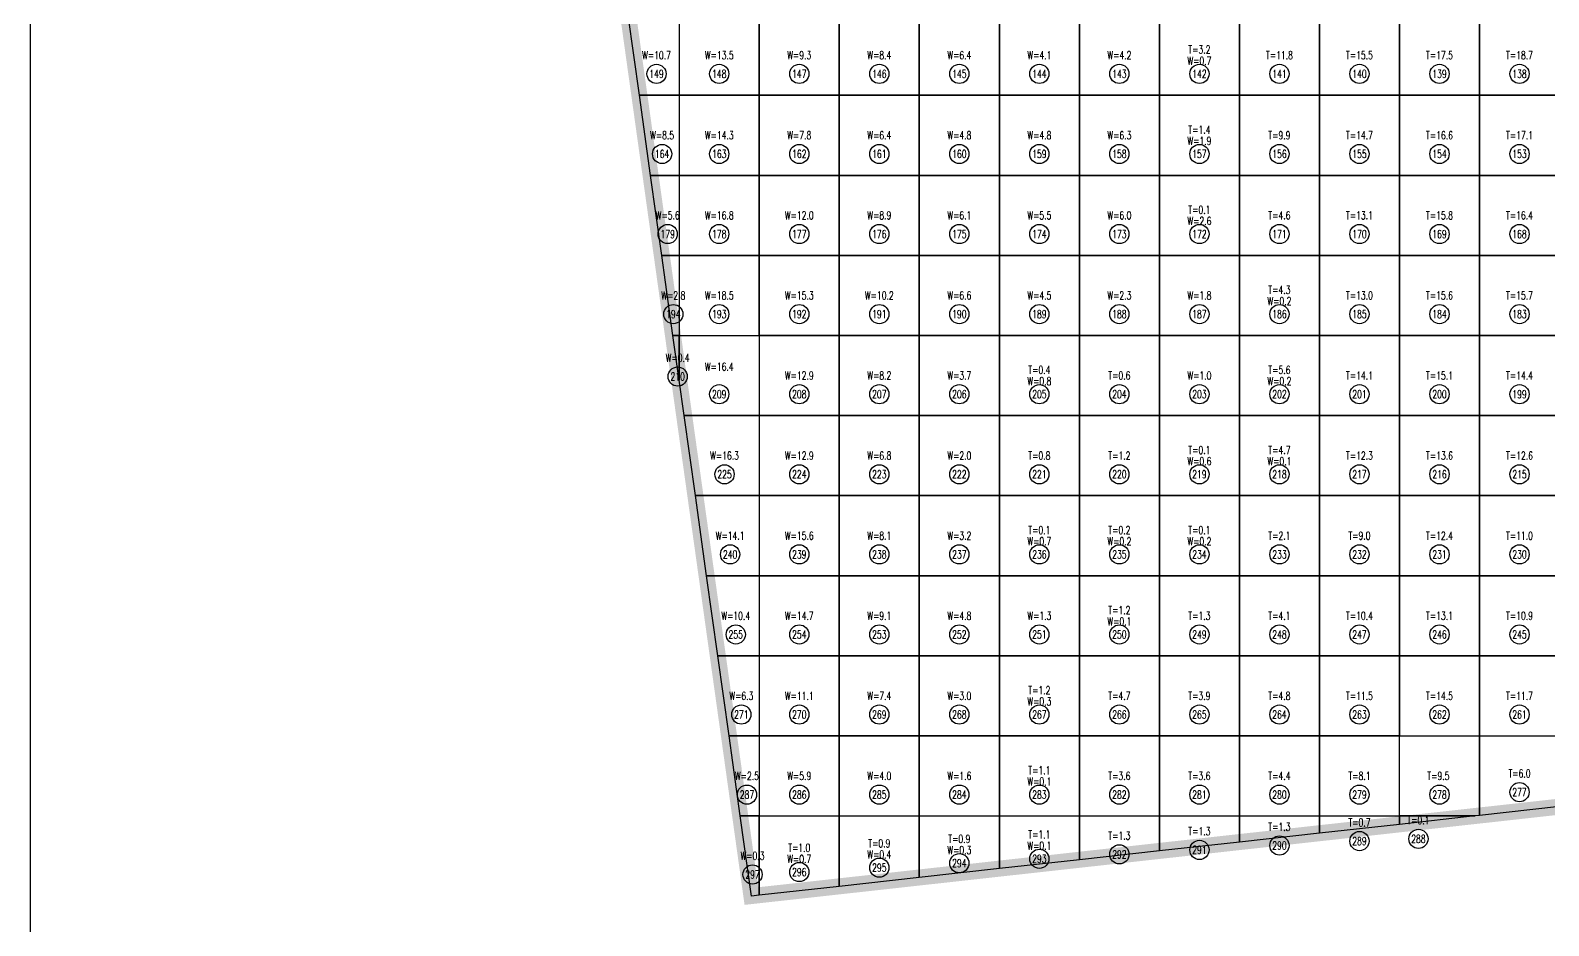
# Model space of a CAD drawing. Extents: x 4283 to 40403, y 1134 to 1764.
# Drawn here: x 15422 to 15508.2, y 1575.3 to 1626.1 of the extents above; entities that cross this region are included whole.
import ezdxf
from ezdxf.enums import TextEntityAlignment as Align

# ---------------------------------------------------------------- set-up
doc = ezdxf.new("R2010")
doc.units = 0
for name, color, linetype in [('tdz_17-3方格网', 2, 'Continuous'), ('tdz_17-3方格网计算', 7, 'Continuous'), ('tdz_土方计算图', 7, 'Continuous'), ('tdz_格田', 6, 'Continuous')]:
    doc.layers.add(name, color=color, linetype=linetype)
doc.styles.add('GLandNum', font='txt_____.ttf', dxfattribs={"width": 0.7, "height": 0.5})

msp = doc.modelspace()

# ---------------------------------------------------------------- linework, layer by layer
at = {"layer": 'tdz_17-3方格网', "linetype": 'Continuous'}
for points in [[(15455.945, 1626.946, 3090.914), (15458.846, 1626.946, 3090.618), (15458.846, 1622.401, 3090.871), (15456.582, 1622.401, 3090.918)], [(15458.846, 1626.946, 3090.618), (15458.846, 1622.401, 3090.871), (15463.391, 1622.401, 3090.26), (15463.391, 1626.946, 3090.387)], [(15463.391, 1626.946, 3090.387), (15463.391, 1622.401, 3090.26), (15467.937, 1622.401, 3090.045), (15467.937, 1626.946, 3090.14)], [(15467.937, 1626.946, 3090.14), (15467.937, 1622.401, 3090.045), (15472.482, 1622.401, 3089.785), (15472.482, 1626.946, 3090.035)], [(15472.482, 1626.946, 3090.035), (15472.482, 1622.401, 3089.785), (15477.028, 1622.401, 3089.574), (15477.028, 1626.946, 3089.621)], [(15477.028, 1626.946, 3089.621), (15477.028, 1622.401, 3089.574), (15481.573, 1622.401, 3089.466), (15481.573, 1626.946, 3089.319)], [(15481.573, 1626.946, 3089.319), (15481.573, 1622.401, 3089.466), (15486.119, 1622.401, 3089.359), (15486.119, 1626.946, 3089.154)], [(15486.119, 1626.946, 3089.154), (15486.119, 1622.401, 3089.359), (15490.664, 1622.401, 3088.562), (15490.664, 1626.946, 3088.587)], [(15490.664, 1626.946, 3088.587), (15490.664, 1622.401, 3088.562), (15495.21, 1622.401, 3088.232), (15495.21, 1626.946, 3088.202)], [(15495.21, 1626.946, 3088.202), (15495.21, 1622.401, 3088.232), (15499.755, 1622.401, 3087.974), (15499.755, 1626.946, 3087.942)], [(15499.755, 1626.946, 3087.942), (15499.755, 1622.401, 3087.974), (15504.301, 1622.401, 3087.759), (15504.301, 1626.946, 3087.688)], [(15504.301, 1626.946, 3087.688), (15504.301, 1622.401, 3087.759), (15508.846, 1622.401, 3087.583), (15508.846, 1626.946, 3087.458)], [(15456.582, 1622.401, 3090.918), (15458.846, 1622.401, 3090.871), (15458.846, 1617.855, 3090.915), (15457.218, 1617.855, 3090.923)], [(15458.846, 1622.401, 3090.871), (15458.846, 1617.855, 3090.915), (15463.391, 1617.855, 3090.341), (15463.391, 1622.401, 3090.26)], [(15463.391, 1622.401, 3090.26), (15463.391, 1617.855, 3090.341), (15467.937, 1617.855, 3090.104), (15467.937, 1622.401, 3090.045)], [(15467.937, 1622.401, 3090.045), (15467.937, 1617.855, 3090.104), (15472.482, 1617.855, 3089.911), (15472.482, 1622.401, 3089.785)], [(15472.482, 1622.401, 3089.785), (15472.482, 1617.855, 3089.911), (15477.028, 1617.855, 3089.639), (15477.028, 1622.401, 3089.574)], [(15477.028, 1622.401, 3089.574), (15477.028, 1617.855, 3089.639), (15481.573, 1617.855, 3089.532), (15481.573, 1622.401, 3089.466)], [(15481.573, 1622.401, 3089.466), (15481.573, 1617.855, 3089.532), (15486.119, 1617.855, 3089.384), (15486.119, 1622.401, 3089.359)], [(15486.119, 1622.401, 3089.359), (15486.119, 1617.855, 3089.384), (15490.664, 1617.855, 3088.857), (15490.664, 1622.401, 3088.562)], [(15490.664, 1622.401, 3088.562), (15490.664, 1617.855, 3088.857), (15495.21, 1617.855, 3088.342), (15495.21, 1622.401, 3088.232)], [(15495.21, 1622.401, 3088.232), (15495.21, 1617.855, 3088.342), (15499.755, 1617.855, 3088.045), (15499.755, 1622.401, 3087.974)], [(15499.755, 1622.401, 3087.974), (15499.755, 1617.855, 3088.045), (15504.301, 1617.855, 3087.85), (15504.301, 1622.401, 3087.759)], [(15504.301, 1622.401, 3087.759), (15504.301, 1617.855, 3087.85), (15508.846, 1617.855, 3087.655), (15508.846, 1622.401, 3087.583)], [(15457.218, 1617.855, 3090.923), (15458.846, 1617.855, 3090.915), (15458.846, 1613.31, 3090.925), (15457.854, 1613.31, 3090.926)], [(15458.846, 1617.855, 3090.915), (15458.846, 1613.31, 3090.925), (15463.391, 1613.31, 3090.695), (15463.391, 1617.855, 3090.341)], [(15463.391, 1617.855, 3090.341), (15463.391, 1613.31, 3090.695), (15467.937, 1613.31, 3090.343), (15467.937, 1617.855, 3090.104)], [(15467.937, 1617.855, 3090.104), (15467.937, 1613.31, 3090.343), (15472.482, 1613.31, 3089.983), (15472.482, 1617.855, 3089.911)], [(15472.482, 1617.855, 3089.911), (15472.482, 1613.31, 3089.983), (15477.028, 1613.31, 3089.704), (15477.028, 1617.855, 3089.639)], [(15477.028, 1617.855, 3089.639), (15477.028, 1613.31, 3089.704), (15481.573, 1613.31, 3089.58), (15481.573, 1617.855, 3089.532)], [(15481.573, 1617.855, 3089.532), (15481.573, 1613.31, 3089.58), (15486.119, 1613.31, 3089.325), (15486.119, 1617.855, 3089.384)], [(15486.119, 1617.855, 3089.384), (15486.119, 1613.31, 3089.325), (15490.664, 1613.31, 3089.092), (15490.664, 1617.855, 3088.857)], [(15490.664, 1617.855, 3088.857), (15490.664, 1613.31, 3089.092), (15495.21, 1613.31, 3088.484), (15495.21, 1617.855, 3088.342)], [(15495.21, 1617.855, 3088.342), (15495.21, 1613.31, 3088.484), (15499.755, 1613.31, 3088.082), (15499.755, 1617.855, 3088.045)], [(15499.755, 1617.855, 3088.045), (15499.755, 1613.31, 3088.082), (15504.301, 1613.31, 3087.885), (15504.301, 1617.855, 3087.85)], [(15504.301, 1617.855, 3087.85), (15504.301, 1613.31, 3087.885), (15508.846, 1613.31, 3087.702), (15508.846, 1617.855, 3087.655)], [(15457.854, 1613.31, 3090.926), (15458.846, 1613.31, 3090.925), (15458.846, 1608.764, 3090.931), (15458.491, 1608.764, 3090.931)], [(15458.846, 1613.31, 3090.925), (15458.846, 1608.764, 3090.931), (15463.391, 1608.764, 3090.715), (15463.391, 1613.31, 3090.695)], [(15463.391, 1613.31, 3090.695), (15463.391, 1608.764, 3090.715), (15467.937, 1608.764, 3090.352), (15467.937, 1613.31, 3090.343)], [(15467.937, 1613.31, 3090.343), (15467.937, 1608.764, 3090.352), (15472.482, 1608.764, 3089.989), (15472.482, 1613.31, 3089.983)], [(15472.482, 1613.31, 3089.983), (15472.482, 1608.764, 3089.989), (15477.028, 1608.764, 3089.757), (15477.028, 1613.31, 3089.704)], [(15477.028, 1613.31, 3089.704), (15477.028, 1608.764, 3089.757), (15481.573, 1608.764, 3089.391), (15481.573, 1613.31, 3089.58)], [(15481.573, 1613.31, 3089.58), (15481.573, 1608.764, 3089.391), (15486.119, 1608.764, 3089.197), (15486.119, 1613.31, 3089.325)], [(15486.119, 1613.31, 3089.325), (15486.119, 1608.764, 3089.197), (15490.664, 1608.764, 3089.106), (15490.664, 1613.31, 3089.092)], [(15490.664, 1613.31, 3089.092), (15490.664, 1608.764, 3089.106), (15495.21, 1608.764, 3088.421), (15495.21, 1613.31, 3088.484)], [(15495.21, 1613.31, 3088.484), (15495.21, 1608.764, 3088.421), (15499.755, 1608.764, 3088.122), (15499.755, 1613.31, 3088.082)], [(15499.755, 1613.31, 3088.082), (15499.755, 1608.764, 3088.122), (15504.301, 1608.764, 3087.938), (15504.301, 1613.31, 3087.885)], [(15504.301, 1613.31, 3087.885), (15504.301, 1608.764, 3087.938), (15508.846, 1608.764, 3087.789), (15508.846, 1613.31, 3087.702)], [(15458.491, 1608.764, 3090.931), (15458.846, 1608.764, 3090.931), (15458.846, 1606.227, 3090.934)], [(15458.846, 1606.227, 3090.934), (15458.846, 1608.764, 3090.931), (15463.391, 1608.764, 3090.715), (15463.391, 1604.219, 3090.605), (15459.127, 1604.219, 3090.935)], [(15463.391, 1608.764, 3090.715), (15463.391, 1604.219, 3090.605), (15467.937, 1604.219, 3090.202), (15467.937, 1608.764, 3090.352)], [(15467.937, 1608.764, 3090.352), (15467.937, 1604.219, 3090.202), (15472.482, 1604.219, 3089.965), (15472.482, 1608.764, 3089.989)], [(15472.482, 1608.764, 3089.989), (15472.482, 1604.219, 3089.965), (15477.028, 1604.219, 3089.557), (15477.028, 1608.764, 3089.757)], [(15477.028, 1608.764, 3089.757), (15477.028, 1604.219, 3089.557), (15481.573, 1604.219, 3089.305), (15481.573, 1608.764, 3089.391)], [(15481.573, 1608.764, 3089.391), (15481.573, 1604.219, 3089.305), (15486.119, 1604.219, 3089.219), (15486.119, 1608.764, 3089.197)], [(15486.119, 1608.764, 3089.197), (15486.119, 1604.219, 3089.219), (15490.664, 1604.219, 3089.139), (15490.664, 1608.764, 3089.106)], [(15490.664, 1608.764, 3089.106), (15490.664, 1604.219, 3089.139), (15495.21, 1604.219, 3088.359), (15495.21, 1608.764, 3088.421)], [(15495.21, 1608.764, 3088.421), (15495.21, 1604.219, 3088.359), (15499.755, 1604.219, 3088.175), (15499.755, 1608.764, 3088.122)], [(15499.755, 1608.764, 3088.122), (15499.755, 1604.219, 3088.175), (15504.301, 1604.219, 3088.005), (15504.301, 1608.764, 3087.938)], [(15504.301, 1608.764, 3087.938), (15504.301, 1604.219, 3088.005), (15508.846, 1604.219, 3087.902), (15508.846, 1608.764, 3087.789)], [(15459.127, 1604.219, 3090.935), (15463.391, 1604.219, 3090.605), (15463.391, 1599.674, 3090.868), (15459.763, 1599.674, 3090.929)], [(15463.391, 1604.219, 3090.605), (15463.391, 1599.674, 3090.868), (15467.937, 1599.674, 3090.333), (15467.937, 1604.219, 3090.202)], [(15467.937, 1604.219, 3090.202), (15467.937, 1599.674, 3090.333), (15472.482, 1599.674, 3089.931), (15472.482, 1604.219, 3089.965)], [(15472.482, 1604.219, 3089.965), (15472.482, 1599.674, 3089.931), (15477.028, 1599.674, 3089.643), (15477.028, 1604.219, 3089.557)], [(15477.028, 1604.219, 3089.557), (15477.028, 1599.674, 3089.643), (15481.573, 1599.674, 3089.403), (15481.573, 1604.219, 3089.305)], [(15481.573, 1604.219, 3089.305), (15481.573, 1599.674, 3089.403), (15486.119, 1599.674, 3089.243), (15486.119, 1604.219, 3089.219)], [(15486.119, 1604.219, 3089.219), (15486.119, 1599.674, 3089.243), (15490.664, 1599.674, 3089.129), (15490.664, 1604.219, 3089.139)], [(15490.664, 1604.219, 3089.139), (15490.664, 1599.674, 3089.129), (15495.21, 1599.674, 3088.657), (15495.21, 1604.219, 3088.359)], [(15495.21, 1604.219, 3088.359), (15495.21, 1599.674, 3088.657), (15499.755, 1599.674, 3088.284), (15499.755, 1604.219, 3088.175)], [(15499.755, 1604.219, 3088.175), (15499.755, 1599.674, 3088.284), (15504.301, 1599.674, 3088.117), (15504.301, 1604.219, 3088.005)], [(15504.301, 1604.219, 3088.005), (15504.301, 1599.674, 3088.117), (15508.846, 1599.674, 3088.014), (15508.846, 1604.219, 3087.902)], [(15459.763, 1599.674, 3090.929), (15463.391, 1599.674, 3090.868), (15463.391, 1595.128, 3090.873), (15460.4, 1595.128, 3090.92)], [(15463.391, 1599.674, 3090.868), (15463.391, 1595.128, 3090.873), (15467.937, 1595.128, 3090.462), (15467.937, 1599.674, 3090.333)], [(15467.937, 1599.674, 3090.333), (15467.937, 1595.128, 3090.462), (15472.482, 1595.128, 3090.024), (15472.482, 1599.674, 3089.931)], [(15472.482, 1599.674, 3089.931), (15472.482, 1595.128, 3090.024), (15477.028, 1595.128, 3089.746), (15477.028, 1599.674, 3089.643)], [(15477.028, 1599.674, 3089.643), (15477.028, 1595.128, 3089.746), (15481.573, 1595.128, 3089.499), (15481.573, 1599.674, 3089.403)], [(15481.573, 1599.674, 3089.403), (15481.573, 1595.128, 3089.499), (15486.119, 1595.128, 3089.339), (15486.119, 1599.674, 3089.243)], [(15486.119, 1599.674, 3089.243), (15486.119, 1595.128, 3089.339), (15490.664, 1595.128, 3089.124), (15490.664, 1599.674, 3089.129)], [(15490.664, 1599.674, 3089.129), (15490.664, 1595.128, 3089.124), (15495.21, 1595.128, 3088.813), (15495.21, 1599.674, 3088.657)], [(15495.21, 1599.674, 3088.657), (15495.21, 1595.128, 3088.813), (15499.755, 1595.128, 3088.336), (15499.755, 1599.674, 3088.284)], [(15499.755, 1599.674, 3088.284), (15499.755, 1595.128, 3088.336), (15504.301, 1595.128, 3088.154), (15504.301, 1599.674, 3088.117)], [(15504.301, 1599.674, 3088.117), (15504.301, 1595.128, 3088.154), (15508.846, 1595.128, 3088.113), (15508.846, 1599.674, 3088.014)], [(15460.4, 1595.128, 3090.92), (15463.391, 1595.128, 3090.873), (15463.391, 1590.583, 3090.778), (15461.036, 1590.583, 3090.91)], [(15463.391, 1595.128, 3090.873), (15463.391, 1590.583, 3090.778), (15467.937, 1590.583, 3090.421), (15467.937, 1595.128, 3090.462)], [(15467.937, 1595.128, 3090.462), (15467.937, 1590.583, 3090.421), (15472.482, 1590.583, 3090.12), (15472.482, 1595.128, 3090.024)], [(15472.482, 1595.128, 3090.024), (15472.482, 1590.583, 3090.12), (15477.028, 1590.583, 3089.81), (15477.028, 1595.128, 3089.746)], [(15477.028, 1595.128, 3089.746), (15477.028, 1590.583, 3089.81), (15481.573, 1590.583, 3089.463), (15481.573, 1595.128, 3089.499)], [(15481.573, 1595.128, 3089.499), (15481.573, 1590.583, 3089.463), (15486.119, 1590.583, 3089.142), (15486.119, 1595.128, 3089.339)], [(15486.119, 1595.128, 3089.339), (15486.119, 1590.583, 3089.142), (15490.664, 1590.583, 3089.099), (15490.664, 1595.128, 3089.124)], [(15490.664, 1595.128, 3089.124), (15490.664, 1590.583, 3089.099), (15495.21, 1590.583, 3088.593), (15495.21, 1595.128, 3088.813)], [(15495.21, 1595.128, 3088.813), (15495.21, 1590.583, 3088.593), (15499.755, 1590.583, 3088.273), (15499.755, 1595.128, 3088.336)], [(15499.755, 1595.128, 3088.336), (15499.755, 1590.583, 3088.273), (15504.301, 1590.583, 3088.158), (15504.301, 1595.128, 3088.154)], [(15504.301, 1595.128, 3088.154), (15504.301, 1590.583, 3088.158), (15508.846, 1590.583, 3088.117), (15508.846, 1595.128, 3088.113)], [(15461.036, 1590.583, 3090.91), (15463.391, 1590.583, 3090.778), (15463.391, 1586.037, 3090.621), (15461.673, 1586.037, 3090.706)], [(15463.391, 1590.583, 3090.778), (15463.391, 1586.037, 3090.621), (15467.937, 1586.037, 3090.324), (15467.937, 1590.583, 3090.421)], [(15467.937, 1590.583, 3090.421), (15467.937, 1586.037, 3090.324), (15472.482, 1586.037, 3090.052), (15472.482, 1590.583, 3090.12)], [(15472.482, 1590.583, 3090.12), (15472.482, 1586.037, 3090.052), (15477.028, 1586.037, 3089.669), (15477.028, 1590.583, 3089.81)], [(15477.028, 1590.583, 3089.81), (15477.028, 1586.037, 3089.669), (15481.573, 1586.037, 3089.325), (15481.573, 1590.583, 3089.463)], [(15481.573, 1590.583, 3089.463), (15481.573, 1586.037, 3089.325), (15486.119, 1586.037, 3089.139), (15486.119, 1590.583, 3089.142)], [(15486.119, 1590.583, 3089.142), (15486.119, 1586.037, 3089.139), (15490.664, 1586.037, 3089.096), (15490.664, 1590.583, 3089.099)], [(15490.664, 1590.583, 3089.099), (15490.664, 1586.037, 3089.096), (15495.21, 1586.037, 3088.859), (15495.21, 1590.583, 3088.593)], [(15495.21, 1590.583, 3088.593), (15495.21, 1586.037, 3088.859), (15499.755, 1586.037, 3088.256), (15499.755, 1590.583, 3088.273)], [(15499.755, 1590.583, 3088.273), (15499.755, 1586.037, 3088.256), (15504.301, 1586.037, 3088.16), (15504.301, 1590.583, 3088.158)], [(15504.301, 1590.583, 3088.158), (15504.301, 1586.037, 3088.16), (15508.846, 1586.037, 3088.119), (15508.846, 1590.583, 3088.117)], [(15461.673, 1586.037, 3090.706), (15463.391, 1586.037, 3090.621), (15463.391, 1581.492, 3090.415), (15462.309, 1581.492, 3090.473)], [(15463.391, 1586.037, 3090.621), (15463.391, 1581.492, 3090.415), (15467.937, 1581.492, 3090.17), (15467.937, 1586.037, 3090.324)], [(15467.937, 1586.037, 3090.324), (15467.937, 1581.492, 3090.17), (15472.482, 1581.492, 3090.007), (15472.482, 1586.037, 3090.052)], [(15472.482, 1586.037, 3090.052), (15472.482, 1581.492, 3090.007), (15477.028, 1581.492, 3089.801), (15477.028, 1586.037, 3089.669)], [(15477.028, 1586.037, 3089.669), (15477.028, 1581.492, 3089.801), (15481.573, 1581.492, 3089.567), (15481.573, 1586.037, 3089.325)], [(15481.573, 1586.037, 3089.325), (15481.573, 1581.492, 3089.567), (15486.119, 1581.492, 3089.328), (15486.119, 1586.037, 3089.139)], [(15486.119, 1586.037, 3089.139), (15486.119, 1581.492, 3089.328), (15490.664, 1581.492, 3089.099), (15490.664, 1586.037, 3089.096)], [(15490.664, 1586.037, 3089.096), (15490.664, 1581.492, 3089.099), (15495.21, 1581.492, 3088.783), (15495.21, 1586.037, 3088.859)], [(15495.21, 1586.037, 3088.859), (15495.21, 1581.492, 3088.783), (15499.755, 1581.492, 3088.712), (15499.755, 1586.037, 3088.256)], [(15504.059, 1581.492, 3088.708), (15499.755, 1581.492, 3088.712), (15499.755, 1586.037, 3088.256), (15504.301, 1586.037, 3088.16), (15504.301, 1581.518, 3088.7)], [(15504.301, 1581.518, 3088.7), (15504.301, 1586.037, 3088.16), (15508.846, 1586.037, 3088.119), (15508.846, 1582.021, 3088.56)], [(15462.309, 1581.492, 3090.473), (15463.391, 1581.492, 3090.415), (15463.391, 1576.996, 3090.22), (15462.945, 1576.946, 3090.238)], [(15463.391, 1576.996, 3090.22), (15463.391, 1581.492, 3090.415), (15467.937, 1581.492, 3090.17), (15467.937, 1577.498, 3090.039)], [(15467.937, 1577.498, 3090.039), (15467.937, 1581.492, 3090.17), (15472.482, 1581.492, 3090.007), (15472.482, 1578.001, 3089.857)], [(15472.482, 1578.001, 3089.857), (15472.482, 1581.492, 3090.007), (15477.028, 1581.492, 3089.801), (15477.028, 1578.503, 3089.676)], [(15477.028, 1578.503, 3089.676), (15477.028, 1581.492, 3089.801), (15481.573, 1581.492, 3089.567), (15481.573, 1579.006, 3089.495)], [(15481.573, 1579.006, 3089.495), (15481.573, 1581.492, 3089.567), (15486.119, 1581.492, 3089.328), (15486.119, 1579.508, 3089.314)], [(15486.119, 1579.508, 3089.314), (15486.119, 1581.492, 3089.328), (15490.664, 1581.492, 3089.099), (15490.664, 1580.011, 3089.132)], [(15490.664, 1580.011, 3089.132), (15490.664, 1581.492, 3089.099), (15495.21, 1581.492, 3088.783), (15495.21, 1580.513, 3088.982)], [(15495.21, 1580.513, 3088.982), (15495.21, 1581.492, 3088.783), (15499.755, 1581.492, 3088.712), (15499.755, 1581.016, 3088.841)], [(15499.755, 1581.492, 3088.712), (15504.059, 1581.492, 3088.708), (15499.755, 1581.016, 3088.841)]]:
    msp.add_polyline3d(points, close=True, dxfattribs=at)
at = {"layer": 'tdz_17-3方格网计算', "color": 7, "linetype": 'Continuous'}
for centre in [(15457.555, 1623.613), (15461.119, 1623.613), (15465.664, 1623.613), (15470.21, 1623.613), (15474.755, 1623.613), (15479.301, 1623.613), (15483.846, 1623.613), (15488.391, 1623.613), (15492.937, 1623.613), (15497.482, 1623.613), (15502.028, 1623.613), (15506.573, 1623.613), (15457.873, 1619.067), (15461.119, 1619.067), (15465.664, 1619.067), (15470.21, 1619.067), (15474.755, 1619.067), (15479.301, 1619.067), (15483.846, 1619.067), (15488.391, 1619.067), (15492.937, 1619.067), (15497.482, 1619.067), (15502.028, 1619.067), (15506.573, 1619.067), (15458.191, 1614.522), (15461.119, 1614.522), (15465.664, 1614.522), (15470.21, 1614.522), (15474.755, 1614.522), (15479.301, 1614.522), (15483.846, 1614.522), (15488.391, 1614.522), (15492.937, 1614.522), (15497.482, 1614.522), (15502.028, 1614.522), (15506.573, 1614.522), (15458.509, 1609.977), (15461.119, 1609.977), (15465.664, 1609.977), (15470.21, 1609.977), (15474.755, 1609.977), (15479.301, 1609.977), (15483.846, 1609.977), (15488.391, 1609.977), (15492.937, 1609.977), (15497.482, 1609.977), (15502.028, 1609.977), (15506.573, 1609.977), (15458.757, 1606.435), (15461.119, 1605.431), (15465.664, 1605.431), (15470.21, 1605.431), (15474.755, 1605.431), (15479.301, 1605.431), (15483.846, 1605.431), (15488.391, 1605.431), (15492.937, 1605.431), (15497.482, 1605.431), (15502.028, 1605.431), (15506.573, 1605.431), (15461.418, 1600.886), (15465.664, 1600.886), (15470.21, 1600.886), (15474.755, 1600.886), (15479.301, 1600.886), (15483.846, 1600.886), (15488.391, 1600.886), (15492.937, 1600.886), (15497.482, 1600.886), (15502.028, 1600.886), (15506.573, 1600.886), (15461.737, 1596.34), (15465.664, 1596.34), (15470.21, 1596.34), (15474.755, 1596.34), (15479.301, 1596.34), (15483.846, 1596.34), (15488.391, 1596.34), (15492.937, 1596.34), (15497.482, 1596.34), (15502.028, 1596.34), (15506.573, 1596.34), (15462.055, 1591.795), (15465.664, 1591.795), (15470.21, 1591.795), (15474.755, 1591.795), (15479.301, 1591.795), (15483.846, 1591.795), (15488.391, 1591.795), (15492.937, 1591.795), (15497.482, 1591.795), (15502.028, 1591.795), (15506.573, 1591.795), (15462.373, 1587.249), (15465.664, 1587.249), (15470.21, 1587.249), (15474.755, 1587.249), (15479.301, 1587.249), (15483.846, 1587.249), (15488.391, 1587.249), (15492.937, 1587.249), (15497.482, 1587.249), (15502.028, 1587.249), (15506.573, 1587.249), (15506.573, 1582.843), (15462.691, 1582.704), (15465.664, 1582.704), (15470.21, 1582.704), (15474.755, 1582.704), (15479.301, 1582.704), (15483.846, 1582.704), (15488.391, 1582.704), (15492.937, 1582.704), (15497.482, 1582.704), (15502.028, 1582.704), (15500.831, 1580.193), (15488.391, 1579.565), (15492.937, 1579.816), (15497.482, 1580.068), (15470.21, 1578.56), (15474.755, 1578.811), (15479.301, 1579.062), (15483.846, 1579.314), (15463.009, 1578.171), (15465.664, 1578.309)]:
    msp.add_circle(centre, 0.545, dxfattribs=at)
at = {"layer": 'tdz_土方计算图', "linetype": 'Continuous'}
msp.add_lwpolyline([(15421.99, 1514.092), (15421.99, 1514.092), (15421.99, 1674.092), (15421.99, 1674.092)], dxfattribs=at)
at = {"layer": 'tdz_格田', "linetype": 'Continuous', "lineweight": 60, "const_width": 0.909}
msp.add_lwpolyline([(15445.21, 1663.286), (15503.179, 1671.239), (15514.824, 1630.836), (15528.771, 1584.224), (15462.945, 1576.946), (15455.369, 1631.059), (15445.21, 1663.286)], close=True, dxfattribs=at)

# ---------------------------------------------------------------- texts
at = {"layer": 'tdz_17-3方格网计算', "color": 173, "linetype": 'Continuous', "style": 'GLandNum', "width": 0.7}
for s, p in [('W=10.7', (15457.555, 1624.674)), ('W=13.5', (15461.119, 1624.674)), ('W=9.3', (15465.664, 1624.674)), ('W=8.4', (15470.21, 1624.674)), ('W=6.4', (15474.755, 1624.674)), ('W=4.1', (15479.301, 1624.674)), ('W=4.2', (15483.846, 1624.674)), ('W=0.7', (15488.391, 1624.355)), ('W=8.5', (15457.873, 1620.128)), ('W=14.3', (15461.119, 1620.128)), ('W=7.8', (15465.664, 1620.128)), ('W=6.4', (15470.21, 1620.128)), ('W=4.8', (15474.755, 1620.128)), ('W=4.8', (15479.301, 1620.128)), ('W=6.3', (15483.846, 1620.128)), ('W=1.9', (15488.391, 1619.81)), ('W=5.6', (15458.191, 1615.583)), ('W=16.8', (15461.119, 1615.583)), ('W=12.0', (15465.664, 1615.583)), ('W=8.9', (15470.21, 1615.583)), ('W=6.1', (15474.755, 1615.583)), ('W=5.5', (15479.301, 1615.583)), ('W=6.0', (15483.846, 1615.583)), ('W=2.6', (15488.391, 1615.264)), ('W=2.8', (15458.509, 1611.037)), ('W=18.5', (15461.119, 1611.037)), ('W=15.3', (15465.664, 1611.037)), ('W=10.2', (15470.21, 1611.037)), ('W=6.6', (15474.755, 1611.037)), ('W=4.5', (15479.301, 1611.037)), ('W=2.3', (15483.846, 1611.037)), ('W=1.8', (15488.391, 1611.037)), ('W=0.2', (15492.937, 1610.719)), ('W=0.4', (15458.757, 1607.496)), ('W=16.4', (15461.119, 1606.994)), ('W=12.9', (15465.664, 1606.492)), ('W=8.2', (15470.21, 1606.492)), ('W=3.7', (15474.755, 1606.492)), ('W=1.0', (15488.391, 1606.492)), ('W=0.8', (15479.301, 1606.174)), ('W=0.2', (15492.937, 1606.174)), ('W=16.3', (15461.418, 1601.946)), ('W=12.9', (15465.664, 1601.946)), ('W=6.8', (15470.21, 1601.946)), ('W=2.0', (15474.755, 1601.946)), ('W=0.6', (15488.391, 1601.628)), ('W=0.1', (15492.937, 1601.628)), ('W=14.1', (15461.737, 1597.401)), ('W=15.6', (15465.664, 1597.401)), ('W=8.1', (15470.21, 1597.401)), ('W=3.2', (15474.755, 1597.401)), ('W=0.7', (15479.301, 1597.083)), ('W=0.2', (15483.846, 1597.083)), ('W=0.2', (15488.391, 1597.083)), ('W=10.4', (15462.055, 1592.855)), ('W=14.7', (15465.664, 1592.855)), ('W=9.1', (15470.21, 1592.855)), ('W=4.8', (15474.755, 1592.855)), ('W=1.3', (15479.301, 1592.855)), ('W=0.1', (15483.846, 1592.537)), ('W=6.3', (15462.373, 1588.31)), ('W=11.1', (15465.664, 1588.31)), ('W=7.4', (15470.21, 1588.31)), ('W=3.0', (15474.755, 1588.31)), ('W=0.3', (15479.301, 1587.992)), ('W=2.5', (15462.691, 1583.764)), ('W=5.9', (15465.664, 1583.764)), ('W=4.0', (15470.21, 1583.764)), ('W=1.6', (15474.755, 1583.764)), ('W=0.1', (15479.301, 1583.446)), ('W=0.1', (15479.301, 1579.805)), ('W=0.3', (15463.009, 1579.231)), ('W=0.7', (15465.664, 1579.051)), ('W=0.4', (15470.21, 1579.302)), ('W=0.3', (15474.755, 1579.554))]:
    msp.add_text(s, height=0.4545, dxfattribs=at).set_placement(p, align=Align.MIDDLE_CENTER)
at = {"layer": 'tdz_17-3方格网计算', "color": 2, "linetype": 'Continuous', "style": 'GLandNum', "width": 0.7}
for s, p in [('T=3.2', (15488.391, 1624.992)), ('T=11.8', (15492.937, 1624.674)), ('T=15.5', (15497.482, 1624.674)), ('T=17.5', (15502.028, 1624.674)), ('T=18.7', (15506.573, 1624.674)), ('T=1.4', (15488.391, 1620.446)), ('T=9.9', (15492.937, 1620.128)), ('T=14.7', (15497.482, 1620.128)), ('T=16.6', (15502.028, 1620.128)), ('T=17.1', (15506.573, 1620.128)), ('T=0.1', (15488.391, 1615.901)), ('T=4.6', (15492.937, 1615.583)), ('T=13.1', (15497.482, 1615.583)), ('T=15.8', (15502.028, 1615.583)), ('T=16.4', (15506.573, 1615.583)), ('T=4.3', (15492.937, 1611.355)), ('T=13.0', (15497.482, 1611.037)), ('T=15.6', (15502.028, 1611.037)), ('T=15.7', (15506.573, 1611.037)), ('T=0.4', (15479.301, 1606.81)), ('T=0.6', (15483.846, 1606.492)), ('T=5.6', (15492.937, 1606.81)), ('T=14.1', (15497.482, 1606.492)), ('T=15.1', (15502.028, 1606.492)), ('T=14.4', (15506.573, 1606.492)), ('T=0.1', (15488.391, 1602.264)), ('T=4.7', (15492.937, 1602.264)), ('T=0.8', (15479.301, 1601.946)), ('T=1.2', (15483.846, 1601.946)), ('T=12.3', (15497.482, 1601.946)), ('T=13.6', (15502.028, 1601.946)), ('T=12.6', (15506.573, 1601.946)), ('T=0.1', (15479.301, 1597.719)), ('T=0.2', (15483.846, 1597.719)), ('T=0.1', (15488.391, 1597.719)), ('T=2.1', (15492.937, 1597.401)), ('T=9.0', (15497.482, 1597.401)), ('T=12.4', (15502.028, 1597.401)), ('T=11.0', (15506.573, 1597.401)), ('T=1.2', (15483.846, 1593.174)), ('T=1.3', (15488.391, 1592.855)), ('T=4.1', (15492.937, 1592.855)), ('T=10.4', (15497.482, 1592.855)), ('T=13.1', (15502.028, 1592.855)), ('T=10.9', (15506.573, 1592.855)), ('T=1.2', (15479.301, 1588.628)), ('T=4.7', (15483.846, 1588.31)), ('T=3.9', (15488.391, 1588.31)), ('T=4.8', (15492.937, 1588.31)), ('T=11.5', (15497.482, 1588.31)), ('T=14.5', (15502.028, 1588.31)), ('T=11.7', (15506.573, 1588.31)), ('T=1.1', (15479.301, 1584.083)), ('T=3.6', (15483.846, 1583.764)), ('T=3.6', (15488.391, 1583.764)), ('T=4.4', (15492.937, 1583.764)), ('T=8.1', (15497.482, 1583.764)), ('T=9.5', (15501.967, 1583.764)), ('T=6.0', (15506.573, 1583.903)), ('T=1.3', (15488.391, 1580.626)), ('T=1.3', (15492.937, 1580.877)), ('T=0.7', (15497.482, 1581.128)), ('T=0.1', (15500.831, 1581.254)), ('T=1.0', (15465.664, 1579.687)), ('T=0.9', (15470.21, 1579.939)), ('T=0.9', (15474.755, 1580.19)), ('T=1.1', (15479.301, 1580.441)), ('T=1.3', (15483.846, 1580.374))]:
    msp.add_text(s, height=0.4545, dxfattribs=at).set_placement(p, align=Align.MIDDLE_CENTER)
at = {"layer": 'tdz_17-3方格网计算', "color": 7, "linetype": 'Continuous', "style": 'GLandNum', "width": 0.7}
for s, p in [('149', (15457.555, 1623.613)), ('148', (15461.119, 1623.613)), ('147', (15465.664, 1623.613)), ('146', (15470.21, 1623.613)), ('145', (15474.755, 1623.613)), ('144', (15479.301, 1623.613)), ('143', (15483.846, 1623.613)), ('142', (15488.391, 1623.613)), ('141', (15492.937, 1623.613)), ('140', (15497.482, 1623.613)), ('139', (15502.028, 1623.613)), ('138', (15506.573, 1623.613)), ('164', (15457.873, 1619.067)), ('163', (15461.119, 1619.067)), ('162', (15465.664, 1619.067)), ('161', (15470.21, 1619.067)), ('160', (15474.755, 1619.067)), ('159', (15479.301, 1619.067)), ('158', (15483.846, 1619.067)), ('157', (15488.391, 1619.067)), ('156', (15492.937, 1619.067)), ('155', (15497.482, 1619.067)), ('154', (15502.028, 1619.067)), ('153', (15506.573, 1619.067)), ('179', (15458.191, 1614.522)), ('178', (15461.119, 1614.522)), ('177', (15465.664, 1614.522)), ('176', (15470.21, 1614.522)), ('175', (15474.755, 1614.522)), ('174', (15479.301, 1614.522)), ('173', (15483.846, 1614.522)), ('172', (15488.391, 1614.522)), ('171', (15492.937, 1614.522)), ('170', (15497.482, 1614.522)), ('169', (15502.028, 1614.522)), ('168', (15506.573, 1614.522)), ('194', (15458.509, 1609.977)), ('193', (15461.119, 1609.977)), ('192', (15465.664, 1609.977)), ('191', (15470.21, 1609.977)), ('190', (15474.755, 1609.977)), ('189', (15479.301, 1609.977)), ('188', (15483.846, 1609.977)), ('187', (15488.391, 1609.977)), ('186', (15492.937, 1609.977)), ('185', (15497.482, 1609.977)), ('184', (15502.028, 1609.977)), ('183', (15506.573, 1609.977)), ('210', (15458.757, 1606.435)), ('209', (15461.119, 1605.431)), ('208', (15465.664, 1605.431)), ('207', (15470.21, 1605.431)), ('206', (15474.755, 1605.431)), ('205', (15479.301, 1605.431)), ('204', (15483.846, 1605.431)), ('203', (15488.391, 1605.431)), ('202', (15492.937, 1605.431)), ('201', (15497.482, 1605.431)), ('200', (15502.028, 1605.431)), ('199', (15506.573, 1605.431)), ('225', (15461.418, 1600.886)), ('224', (15465.664, 1600.886)), ('223', (15470.21, 1600.886)), ('222', (15474.755, 1600.886)), ('221', (15479.301, 1600.886)), ('220', (15483.846, 1600.886)), ('219', (15488.391, 1600.886)), ('218', (15492.937, 1600.886)), ('217', (15497.482, 1600.886)), ('216', (15502.028, 1600.886)), ('215', (15506.573, 1600.886)), ('240', (15461.737, 1596.34)), ('239', (15465.664, 1596.34)), ('238', (15470.21, 1596.34)), ('237', (15474.755, 1596.34)), ('236', (15479.301, 1596.34)), ('235', (15483.846, 1596.34)), ('234', (15488.391, 1596.34)), ('233', (15492.937, 1596.34)), ('232', (15497.482, 1596.34)), ('231', (15502.028, 1596.34)), ('230', (15506.573, 1596.34)), ('255', (15462.055, 1591.795)), ('254', (15465.664, 1591.795)), ('253', (15470.21, 1591.795)), ('252', (15474.755, 1591.795)), ('251', (15479.301, 1591.795)), ('250', (15483.846, 1591.795)), ('249', (15488.391, 1591.795)), ('248', (15492.937, 1591.795)), ('247', (15497.482, 1591.795)), ('246', (15502.028, 1591.795)), ('245', (15506.573, 1591.795)), ('271', (15462.373, 1587.249)), ('270', (15465.664, 1587.249)), ('269', (15470.21, 1587.249)), ('268', (15474.755, 1587.249)), ('267', (15479.301, 1587.249)), ('266', (15483.846, 1587.249)), ('265', (15488.391, 1587.249)), ('264', (15492.937, 1587.249)), ('263', (15497.482, 1587.249)), ('262', (15502.028, 1587.249)), ('261', (15506.573, 1587.249)), ('287', (15462.691, 1582.704)), ('286', (15465.664, 1582.704)), ('285', (15470.21, 1582.704)), ('284', (15474.755, 1582.704)), ('283', (15479.301, 1582.704)), ('282', (15483.846, 1582.704)), ('281', (15488.391, 1582.704)), ('280', (15492.937, 1582.704)), ('279', (15497.482, 1582.704)), ('278', (15502.028, 1582.704)), ('277', (15506.573, 1582.843)), ('290', (15492.937, 1579.816)), ('289', (15497.482, 1580.068)), ('288', (15500.831, 1580.193)), ('294', (15474.755, 1578.811)), ('293', (15479.301, 1579.062)), ('292', (15483.846, 1579.314)), ('291', (15488.391, 1579.565)), ('297', (15463.009, 1578.171)), ('296', (15465.664, 1578.309)), ('295', (15470.21, 1578.56))]:
    msp.add_text(s, height=0.4545, dxfattribs=at).set_placement(p, align=Align.MIDDLE_CENTER)

doc.saveas('drawing.dxf')
